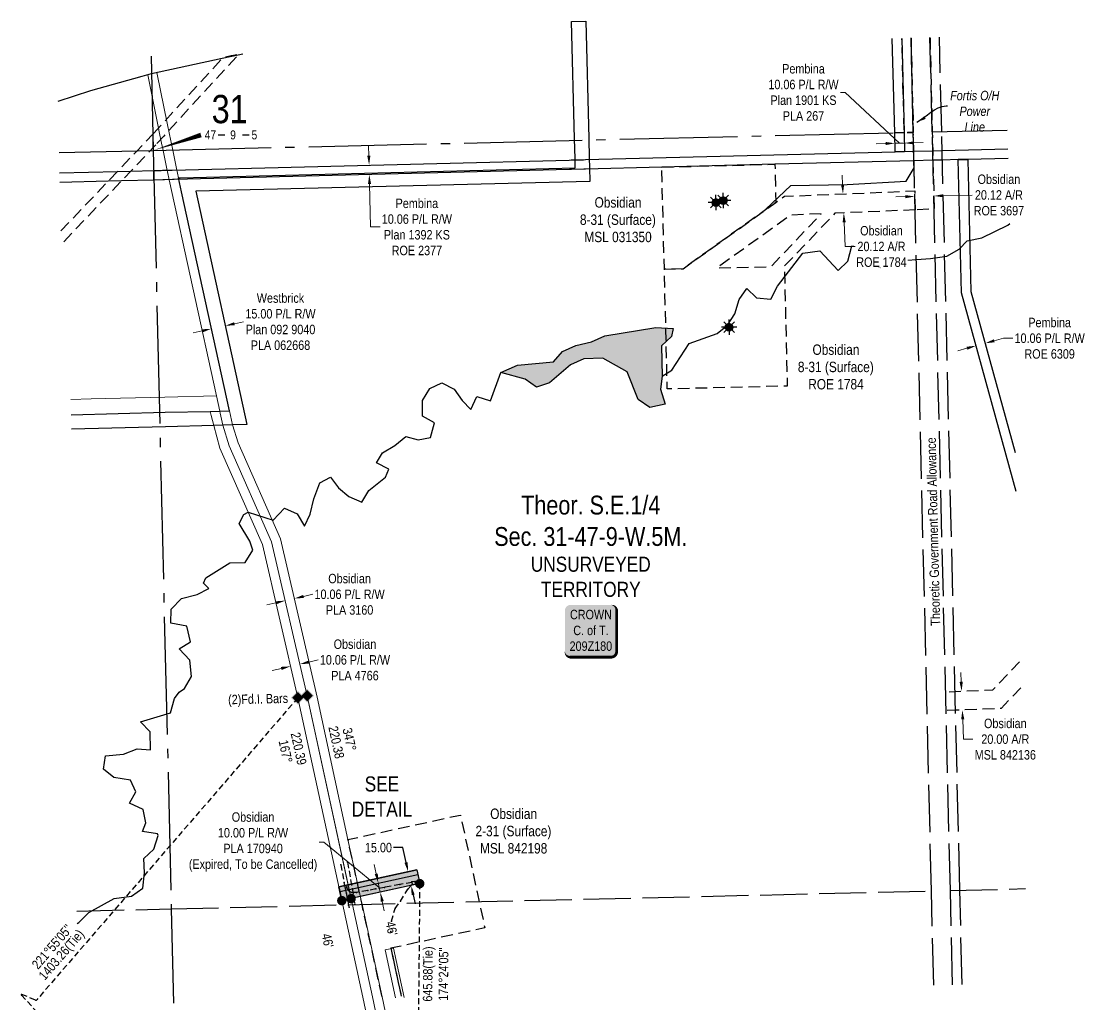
# Model space of a CAD drawing. Extents: x 612193 to 616452, y 5881780 to 5884628.
# Drawn here: x 613290 to 614418, y 5883586 to 5884628 of the extents above; entities that cross this region are included whole.
import ezdxf
from ezdxf.enums import TextEntityAlignment as Align

# ---------------------------------------------------------------- set-up
doc = ezdxf.new("R2010")
doc.units = 0
doc.header["$LTSCALE"] = 5
doc.header["$PDSIZE"] = 0.5
for name, pattern in [('foc-ACCESSROAD', [3.75, 2.5, -1.25]), ('foc-FLOWLINE', [3.75, 2.5, -1.25]), ('foc-QUARTERLINE', [33, 25, -3, 2, -3]), ('foc-TIELINE', [1.875, 1.25, -0.625]), ('foc-UNSURVEYED', [12.5, 10, -2.5]), ('UG_PIPE', [1.875, 1.25, -0.625])]:
    doc.linetypes.add(name, pattern=pattern)
doc.layers.get('Defpoints').update_dxf_attribs({"color": 9})
for name, color, linetype in [('10', 1, 'Continuous'), ('9', 3, 'Continuous'), ('as-building', 7, 'Continuous'), ('AS-OWNER', 7, 'Continuous'), ('AS-PIPE-UG', 44, 'UG_PIPE'), ('AS-POWER', 104, 'foc-POWER'), ('C-AR', 13, 'foc-ACCESSROAD'), ('C-RW', 13, 'Continuous'), ('C-SYMBOL', 7, 'Continuous'), ('C-WS', 13, 'foc-ACCESSROAD'), ('C-WS-S', 8, 'Continuous'), ('DETAIL-T', 7, 'Continuous'), ('F-FLOWLINE', 190, 'foc-FLOWLINE'), ('F-RW', 190, 'Continuous'), ('L-BD', 7, 'Continuous'), ('L-MON', 1, 'Continuous'), ('L-MON-T', 1, 'Continuous'), ('L-QSEC', 8, 'foc-QUARTERLINE'), ('L-ROAD-T', 7, 'Continuous'), ('L-SECLBL', 7, 'Continuous'), ('L-TIE', 7, 'foc-TIELINE'), ('L-TITLEDB', 4, 'Continuous'), ('L-UNS-T', 3, 'Continuous'), ('L-USEC', 7, 'foc-UNSURVEYED'), ('MSPOINT', 7, 'Continuous'), ('P-PROPOSED', 10, 'Continuous'), ('P-PROPOSED-H', 21, 'Continuous'), ('P-TXT', 4, 'Continuous'), ('T-WATER', 160, 'Continuous'), ('T-WATER-H', 133, 'Continuous')]:
    doc.layers.add(name, color=color, linetype=linetype)
doc.layers.add('AS-PIPE-AG', color=7, linetype='Continuous', true_color=0x7d00fa)
for name, color, linetype, lineweight in [('C-AR-T', 13, 'Continuous', 9), ('C-RW-T', 13, 'Continuous', 9), ('C-WS-T', 13, 'Continuous', 9), ('F-RW-T', 190, 'Continuous', 9)]:
    doc.layers.add(name, color=color, linetype=linetype, lineweight=lineweight)
doc.styles.add('100L', font='ARIALN.TTF', dxfattribs={"height": 11})
doc.styles.add('175L', font='ARIALN.TTF', dxfattribs={"height": 20})
doc.styles.add('80', font='ARIALN.TTF', dxfattribs={"height": 10})
doc.styles.add('80CG', font='ARIALN.TTF', dxfattribs={"height": 10})
doc.styles.add('80L', font='ARIALN.TTF', dxfattribs={"height": 10})
doc.styles.add('foc-LtypeFont', font='ARIALN.TTF', dxfattribs={"height": 7.35})
doc.styles.add('SIMPLEX', font='ARIALN.TTF')
doc.styles.get("Standard").update_dxf_attribs({"font": 'ARIALN.TTF'})
doc.linetypes.add('foc-POWER', pattern='A,6,-1,["P",foc-LtypeFont,S=0.2,R=0,X=-0.625,Y=-0.75],-1.24,4', length=12.24)
doc.dimstyles.new('Compass 5 000', dxfattribs={"dimscale": 5, "dimtxt": 9, "dimasz": 2, "dimexe": 0.2, "dimexo": 0.0625, "dimgap": 0.5, "dimtad": 0, "dimtih": 1, "dimtoh": 1, "dimzin": 0, "dimdsep": 46, "dimtxsty": '80CG', "dimcen": 0.1, "dimse1": 1, "dimse2": 1, "dimclrd": 256, "dimclrt": 256, "dimaunit": 1, "dimadec": 4, "dimazin": 0, "dimtfac": 0.06, "dimtofl": 0, "dimtmove": 0, "dimatfit": 1, "dimfxl": 0.2, "dimtolj": 1, "dimtzin": 0, "dimlwd": -1, "dimarcsym": 0})

# ---------------------------------------------------------------- blocks, each defined once
blk = doc.blocks.new('L-SECLBL')
at = {"layer": '9', "color": 7}
for p, q in [((-5.1, -27.8), (-12.3, -27.8)), ((20.7, -27.8), (13.5, -27.8))]:
    blk.add_line(p, q, dxfattribs=at)
at = {"layer": '10', "color": 2, "style": 'SIMPLEX'}
blk.add_attdef('SEC', text='', height=30, dxfattribs=at).set_placement((0, 0), align=Align.MIDDLE)
at = {"layer": '10', "color": 5, "style": '80L'}
blk.add_attdef('RGE', text='', height=9.5, dxfattribs=at).set_placement((3.6, -27.4), align=Align.MIDDLE_CENTER)
blk.add_attdef('TWP', text='', height=9.5, dxfattribs=at).set_placement((-14.4, -27.4), align=Align.MIDDLE_RIGHT)
blk.add_attdef('MER', text='', height=9.5, dxfattribs=at).set_placement((23.2, -27.4), align=Align.MIDDLE_LEFT)
blk = doc.blocks.new('*D494')
at = {"layer": 'C-AR-T', "transparency": 16777216}
for p, q in [((614286.9, 5883927.3), (614286.5, 5883937.3)), ((614288.6, 5883887.3), (614289.4, 5883866.4)), ((614289.4, 5883866.4), (614299.4, 5883866.4))]:
    blk.add_line(p, q, dxfattribs=at)
for points in [[(614288.6, 5883927.4), (614285.2, 5883927.2), (614287.3, 5883917.3)], [(614290.2, 5883887.4), (614286.9, 5883887.3), (614288.1, 5883897.3)]]:
    blk.add_solid(points, dxfattribs=at)
at = {"layer": 'Defpoints', "color": 0, "transparency": 16777216}
for p in [(614300.8, 5883917.9), (614288.1, 5883897.3), (614301.6, 5883897.9)]:
    blk.add_point(p, dxfattribs=at)
at = {"layer": 'C-AR-T', "transparency": 16777216, "insert": (614333.7, 5883866.4), "char_height": 10, "attachment_point": 5, "style": '80CG', "bg_fill": 3, "box_fill_scale": 1.1, "bg_fill_color": 256, "bg_fill_true_color": 13158600, "bg_fill_transparency": 0}
blk.add_mtext('\\A1;Obsidian\\P20.00 A/R\\PMSL 842136', dxfattribs=at)
blk = doc.blocks.new('*D495')
at = {"layer": 'C-AR-T', "transparency": 16777216}
for p, q in [((614161.1, 5884455), (614160.6, 5884465)), ((614162.7, 5884414.9), (614163.8, 5884389.2)), ((614163.8, 5884389.2), (614173.8, 5884389.2))]:
    blk.add_line(p, q, dxfattribs=at)
for points in [[(614162.7, 5884455.1), (614159.4, 5884454.9), (614161.5, 5884445)], [(614164.4, 5884415), (614161.1, 5884414.8), (614162.3, 5884424.9)]]:
    blk.add_solid(points, dxfattribs=at)
at = {"layer": 'Defpoints', "color": 0, "transparency": 16777216}
for p in [(614191.3, 5884446.2), (614162.3, 5884424.9), (614192.1, 5884426.1)]:
    blk.add_point(p, dxfattribs=at)
at = {"layer": 'C-AR-T', "transparency": 16777216, "insert": (614202.3, 5884389.2), "char_height": 10, "attachment_point": 5, "style": '80CG', "bg_fill": 3, "box_fill_scale": 1.1, "bg_fill_color": 256, "bg_fill_true_color": 13158600, "bg_fill_transparency": 0}
blk.add_mtext('\\A1;Obsidian\\P20.12 A/R\\PROE 1784', dxfattribs=at)
blk = doc.blocks.new('*D496')
at = {"layer": 'C-AR-T', "transparency": 16777216}
for p, q in [((614267.8, 5884443), (614298.4, 5884443.8)), ((614227.7, 5884442.1), (614217.7, 5884441.8))]:
    blk.add_line(p, q, dxfattribs=at)
for points in [[(614227.7, 5884443.7), (614227.7, 5884440.4), (614237.7, 5884442.3)], [(614267.8, 5884444.7), (614267.9, 5884441.4), (614257.8, 5884442.8)]]:
    blk.add_solid(points, dxfattribs=at)
at = {"layer": 'Defpoints', "color": 0, "transparency": 16777216}
for p in [(614237, 5884470.7), (614257.2, 5884471.1), (614257.8, 5884442.8)]:
    blk.add_point(p, dxfattribs=at)
at = {"layer": 'C-AR-T', "transparency": 16777216, "insert": (614326.9, 5884443.8), "char_height": 10, "attachment_point": 5, "style": '80CG'}
blk.add_mtext('\\A1;Obsidian\\P20.12 A/R\\PROE 3697', dxfattribs=at)
blk = doc.blocks.new('*D497')
at = {"layer": 'C-RW-T', "transparency": 16777216}
for p, q in [((613595, 5883948.2), (613604.7, 5883950.5)), ((613565.7, 5883941.5), (613555.9, 5883939.2))]:
    blk.add_line(p, q, dxfattribs=at)
for points in [[(613594.6, 5883949.8), (613595.3, 5883946.6), (613585.2, 5883946)], [(613565.3, 5883943.1), (613566, 5883939.8), (613575.4, 5883943.7)]]:
    blk.add_solid(points, dxfattribs=at)
at = {"layer": 'Defpoints', "color": 0, "transparency": 16777216}
for p in [(613585.2, 5883946.3), (613575.4, 5883944), (613585.2, 5883946)]:
    blk.add_point(p, dxfattribs=at)
at = {"layer": 'C-RW-T', "transparency": 16777216, "insert": (613643.8, 5883950.5), "char_height": 10, "attachment_point": 5, "style": '80CG'}
blk.add_mtext('\\A1;Obsidian\\P10.06 P/L R/W\\PPLA 4766', dxfattribs=at)
blk = doc.blocks.new('*D498')
at = {"layer": 'C-RW-T', "transparency": 16777216}
for p, q in [((613589.2, 5884017.9), (613599, 5884020.1)), ((613559.9, 5884011.1), (613550.2, 5884008.9))]:
    blk.add_line(p, q, dxfattribs=at)
for points in [[(613588.9, 5884019.5), (613589.6, 5884016.3), (613579.5, 5884015.6)], [(613559.6, 5884012.7), (613560.3, 5884009.5), (613569.7, 5884013.4)]]:
    blk.add_solid(points, dxfattribs=at)
at = {"layer": 'Defpoints', "color": 0, "transparency": 16777216}
for p in [(613579.5, 5884015.6), (613572, 5884003.5), (613581.8, 5884005.7)]:
    blk.add_point(p, dxfattribs=at)
at = {"layer": 'C-RW-T', "transparency": 16777216, "insert": (613638.1, 5884020.1), "char_height": 10, "attachment_point": 5, "style": '80CG'}
blk.add_mtext('\\A1;Obsidian\\P10.06 P/L R/W\\PPLA 3160', dxfattribs=at)
blk = doc.blocks.new('*D499')
at = {"layer": 'C-RW-T', "transparency": 16777216}
for p, q in [((613610.7, 5883757.3), (613605.7, 5883757.3)), ((613669.6, 5883708.9), (613610.7, 5883757.3)), ((613666.4, 5883723.5), (613664.3, 5883733.3)), ((613670.7, 5883704), (613668.5, 5883713.8)), ((613672.8, 5883694.2), (613674.9, 5883684.4))]:
    blk.add_line(p, q, dxfattribs=at)
for points in [[(613668, 5883723.9), (613664.8, 5883723.2), (613668.5, 5883713.8)], [(613674.4, 5883694.6), (613671.2, 5883693.9), (613670.7, 5883704)]]:
    blk.add_solid(points, dxfattribs=at)
at = {"layer": 'Defpoints', "color": 0, "transparency": 16777216}
for p in [(613668.5, 5883713.8), (613681.6, 5883716.6), (613683.7, 5883706.8)]:
    blk.add_point(p, dxfattribs=at)
at = {"layer": 'C-RW-T', "transparency": 16777216, "insert": (613535.7, 5883757.3), "char_height": 10, "attachment_point": 5, "style": '80CG'}
blk.add_mtext('\\A1;Obsidian\\P10.00 P/L R/W\\PPLA 170940\\P(Expired, To be Cancelled)', dxfattribs=at)
blk = doc.blocks.new('*D500')
at = {"layer": 'Defpoints', "color": 0, "transparency": 16777216}
for p in [(614312.4, 5884286.5), (614312.7, 5884285.4), (614303, 5884282.7)]:
    blk.add_point(p, dxfattribs=at)
at = {"layer": 'F-RW-T', "transparency": 16777216}
for p, q in [((614322, 5884289.2), (614331.6, 5884291.8)), ((614331.6, 5884291.8), (614341.6, 5884291.8)), ((614293, 5884281.2), (614283.4, 5884278.6))]:
    blk.add_line(p, q, dxfattribs=at)
for points in [[(614321.6, 5884290.8), (614322.4, 5884287.6), (614312.4, 5884286.5)], [(614292.6, 5884282.8), (614293.5, 5884279.6), (614302.7, 5884283.9)]]:
    blk.add_solid(points, dxfattribs=at)
at = {"layer": 'F-RW-T', "transparency": 16777216, "insert": (614380.7, 5884291.8), "char_height": 10, "attachment_point": 5, "style": '80CG'}
blk.add_mtext('\\A1;Pembina\\P10.06 P/L R/W\\PROE 6309', dxfattribs=at)
blk = doc.blocks.new('*D501')
at = {"layer": 'Defpoints', "color": 0, "transparency": 16777216}
for p in [(613491.3, 5884303.2), (613505.9, 5884306.4), (613506.2, 5884305.1)]:
    blk.add_point(p, dxfattribs=at)
at = {"layer": 'F-RW-T', "transparency": 16777216}
for p, q in [((613516, 5884307.2), (613525.7, 5884309.4)), ((613481.8, 5884299.7), (613472, 5884297.6))]:
    blk.add_line(p, q, dxfattribs=at)
for points in [[(613515.6, 5884308.8), (613516.3, 5884305.6), (613506.2, 5884305.1)], [(613481.4, 5884301.3), (613482.2, 5884298.1), (613491.6, 5884301.9)]]:
    blk.add_solid(points, dxfattribs=at)
at = {"layer": 'F-RW-T', "transparency": 16777216, "insert": (613564.8, 5884309.4), "char_height": 10, "attachment_point": 5, "style": '80CG'}
blk.add_mtext('\\A1;Westbrick\\P15.00 P/L R/W\\PPlan 092 9040\\PPLA 062668', dxfattribs=at)
blk = doc.blocks.new('*D502')
at = {"layer": 'Defpoints', "color": 0, "transparency": 16777216}
for p in [(614216.6, 5884499.8), (614226.6, 5884500.1), (614216.6, 5884498.7)]:
    blk.add_point(p, dxfattribs=at)
at = {"layer": 'F-RW-T', "transparency": 16777216}
for p, q in [((614163.7, 5884552.7), (614158.7, 5884552.7)), ((614221.6, 5884498.8), (614163.7, 5884552.7)), ((614226.7, 5884498.9), (614216.6, 5884498.7)), ((614236.6, 5884499.1), (614246.6, 5884499.4)), ((614206.6, 5884498.4), (614196.6, 5884498.2))]:
    blk.add_line(p, q, dxfattribs=at)
for points in [[(614206.6, 5884500.1), (614206.6, 5884496.8), (614216.6, 5884498.7)], [(614236.6, 5884500.8), (614236.7, 5884497.5), (614226.7, 5884498.9)]]:
    blk.add_solid(points, dxfattribs=at)
at = {"layer": 'F-RW-T', "transparency": 16777216, "insert": (614119.6, 5884552.7), "char_height": 10, "attachment_point": 5, "style": '80CG'}
blk.add_mtext('\\A1;Pembina\\P10.06 P/L R/W\\PPlan 1901 KS\\PPLA 267', dxfattribs=at)
blk = doc.blocks.new('*D503')
at = {"layer": 'Defpoints', "color": 0, "transparency": 16777216}
for p in [(613659, 5884465.5), (613659.3, 5884475.6), (613659.5, 5884465.5)]:
    blk.add_point(p, dxfattribs=at)
at = {"layer": 'F-RW-T', "transparency": 16777216}
for p, q in [((613658.5, 5884485.6), (613658.3, 5884495.5)), ((613659.3, 5884455.5), (613660.4, 5884409.9)), ((613660.4, 5884409.9), (613670.4, 5884409.9))]:
    blk.add_line(p, q, dxfattribs=at)
for points in [[(613660.2, 5884485.6), (613656.8, 5884485.5), (613658.8, 5884475.6)], [(613660.9, 5884455.6), (613657.6, 5884455.5), (613659, 5884465.5)]]:
    blk.add_solid(points, dxfattribs=at)
at = {"layer": 'F-RW-T', "transparency": 16777216, "insert": (613709.5, 5884409.9), "char_height": 10, "attachment_point": 5, "style": '80CG'}
blk.add_mtext('\\A1;Pembina\\P10.06 P/L R/W\\PPlan 1392 KS\\PROE 2377', dxfattribs=at)
blk = doc.blocks.new('*U493')
h = blk.add_hatch(color=255)
edge = h.paths.add_edge_path()
edge.add_line((-21.5, -28.5), (21.5, -28.5))
edge.add_arc((21.5, -22.5), 6, 270, 360)
edge.add_line((27.5, -22.5), (27.5, 21))
edge.add_arc((21.5, 21), 6, 0, 90)
edge.add_line((21.5, 27), (-21.5, 27))
edge.add_arc((-21.5, 21), 6, 90, 180)
edge.add_line((-27.5, 21), (-27.5, -22.5))
edge.add_arc((-21.5, -22.5), 6, 180, 270)
at = {"color": 14, "flags": 128}
blk.add_lwpolyline([(-21.5, -28.5, 3, 3, 0), (21.5, -28.5, 3, 3, 0.414214), (27.5, -22.5, 3, 3, 0), (27.5, 21, 3, 0, 0.414214), (21.5, 27, 0, 0, 0), (-21.5, 27, 0, 0, 0.414214), (-27.5, 21, 0, 0, 0), (-27.5, -22.5, 0, 3, 0.414214)], format="xyseb", close=True, dxfattribs=at)
at = {"color": 14, "style": '80'}
blk.add_attdef('ENTER_TEXT_001', (-26.8, -4.9), '', height=10, dxfattribs=at)
blk = doc.blocks.new('GAS')
h = blk.add_hatch(color=255)
h.dxf.hatch_style = 1
edge = h.paths.add_edge_path()
edge.add_arc((0, 0), 0.9, 0, 360)
for p, q in [((-0.81, 0), (-1.62, 0)), ((-0.57, 0.57), (-1.14, 1.14)), ((0, 0.81), (0, 1.62)), ((0.57, 0.57), (1.14, 1.14)), ((1.62, 0), (0.81, 0)), ((-0.57, -0.57), (-1.14, -1.14)), ((0, -0.81), (0, -1.62)), ((1.14, -1.14), (0.57, -0.57))]:
    blk.add_line(p, q)
blk.add_circle((0, 0), 0.8)
blk = doc.blocks.new('PLIA')
at = {"color": 255, "const_width": 1}
blk.add_lwpolyline([(-0.5, 0, 1), (0.5, 0, 1)], format="xyb", close=True, dxfattribs=at)
blk = doc.blocks.new('PLIAA')
blk.add_blockref('PLIA', (0, 0))
blk = doc.blocks.new('PLIB')
at = {"color": 1}
blk.add_circle((0, 0), 0.8, dxfattribs=at)
blk = doc.blocks.new('PLIBB')
blk.add_blockref('PLIB', (0, 0))
blk = doc.blocks.new('PLICC')
for name in ['PLIAA', 'PLIBB']:
    blk.add_blockref(name, (0, 0))
blk = doc.blocks.new('PLI')
blk.add_blockref('PLICC', (0, 0))
blk = doc.blocks.new('SMONA')
blk.add_hatch(color=255).paths.add_polyline_path([(0, -1.49), (1.49, 0), (0, 1.49), (-1.49, 0)])
blk = doc.blocks.new('SMONAA')
blk.add_blockref('SMONA', (0, 0))
blk = doc.blocks.new('SMONB')
at = {"color": 1}
blk.add_solid([(0, 1.2), (1.2, 0), (-1.2, 0), (0, -1.2)], dxfattribs=at)
blk = doc.blocks.new('SMONBB')
blk.add_blockref('SMONB', (0, 0))
blk = doc.blocks.new('SMONCC')
for name in ['SMONAA', 'SMONBB']:
    blk.add_blockref(name, (0, 0))
blk = doc.blocks.new('FDIBAR')
blk.add_blockref('SMONCC', (0, 0))
blk = doc.blocks.new('*D510')
at = {"layer": 'Defpoints', "color": 0, "transparency": 16777216}
for p in [(613700.2, 5883725.8), (613703.6, 5883726.5), (613706.8, 5883711.9)]:
    blk.add_point(p, dxfattribs=at)
at = {"layer": 'P-TXT', "transparency": 16777216}
for p, q in [((613694.6, 5883751.3), (613684.6, 5883751.3)), ((613698.1, 5883735.5), (613694.6, 5883751.3)), ((613705.5, 5883701.3), (613707.7, 5883691.6))]:
    blk.add_line(p, q, dxfattribs=at)
for points in [[(613699.7, 5883735.9), (613696.4, 5883735.2), (613700.2, 5883725.8)], [(613707.1, 5883701.7), (613703.9, 5883701), (613703.4, 5883711.1)]]:
    blk.add_solid(points, dxfattribs=at)
at = {"layer": 'P-TXT', "transparency": 16777216, "insert": (613668.7, 5883751.3), "char_height": 10, "attachment_point": 5, "style": '80CG'}
blk.add_mtext('\\A1;15.00', dxfattribs=at)

msp = doc.modelspace()

# ---------------------------------------------------------------- hatches: boundary and pattern name
at = {"layer": 'P-PROPOSED-H'}
h = msp.add_hatch(color=256, dxfattribs=at)
h.dxf.hatch_style = 1
h.paths.add_polyline_path([(613626.671, 5883709.729), (613636.5, 5883711.873), (613709.289, 5883727.764), (613712.487, 5883713.115), (613639.696, 5883697.223), (613629.866, 5883695.079)])
at = {"layer": 'T-WATER-H'}
h = msp.add_hatch(color=256, dxfattribs=at)
h.dxf.hatch_style = 1
h.paths.add_polyline_path([(613956.669, 5884218.377), (613944.145, 5884226.756), (613932.657, 5884256.072), (613906.784, 5884270.541), (613886.723, 5884270.059), (613872.322, 5884263.666), (613850.142, 5884244.589), (613836.222, 5884240), (613824.287, 5884248.572), (613798.617, 5884255.526), (613816.099, 5884263.283), (613854.354, 5884266.879), (613864.031, 5884277.836), (613878.076, 5884284.211), (613894.818, 5884288.057), (613908.867, 5884294.316), (613962.806, 5884303.208), (613981.304, 5884302.158), (613979.475, 5884293.702), (613968.998, 5884283.619), (613969.808, 5884251.477), (613968.061, 5884237.661), (613972.828, 5884221.838)])

# ---------------------------------------------------------------- linework, layer by layer
at = {"layer": 'as-building'}
for p, q in [((613707.832, 5883715.488), (613704.078, 5883715.106)), ((613704.078, 5883715.106), (613704.356, 5883712.079)), ((613704.356, 5883712.079), (613708.099, 5883712.43)), ((613708.099, 5883712.43), (613707.832, 5883715.488))]:
    msp.add_line(p, q, dxfattribs=at)
at = {"layer": 'AS-PIPE-AG'}
for p, q in [((613634.863, 5883702.835), (613632.524, 5883714.21)), ((613633.504, 5883709.444), (613635.055, 5883709.768))]:
    msp.add_line(p, q, dxfattribs=at)
at = {"layer": 'AS-PIPE-UG'}
for p, q in [((613628.734, 5883733.018), (613632.524, 5883714.21)), ((613636.026, 5883735.869), (613643.646, 5883691.19)), ((613691.363, 5883712.191), (613675.051, 5883709.134)), ((613704.097, 5883714.501), (613691.363, 5883712.191)), ((613699.985, 5883707.129), (613704.355, 5883712.066)), ((613637.816, 5883688.277), (613634.863, 5883702.835)), ((613636.15, 5883707.226), (613635.308, 5883708.65)), ((613638.437, 5883704.561), (613636.15, 5883707.226)), ((613640.557, 5883703.753), (613638.437, 5883704.561)), ((613645.284, 5883703.853), (613640.557, 5883703.753)), ((613657.388, 5883705.759), (613645.284, 5883703.853)), ((613665.944, 5883707.488), (613657.388, 5883705.759)), ((613675.051, 5883709.134), (613665.944, 5883707.488)), ((613691.934, 5883694.67), (613699.985, 5883707.129)), ((613686.293, 5883686.605), (613691.934, 5883694.67)), ((613682.606, 5883673.375), (613686.293, 5883686.605))]:
    msp.add_line(p, q, dxfattribs=at)
at = {"layer": 'AS-POWER', "flags": 128}
msp.add_lwpolyline([(614079.686, 5884428.945), (614106.14, 5884453.992), (614166.011, 5884454.92), (614228.666, 5884458.631), (614236.982, 5884472.501), (614236.798, 5884480.171), (614233.691, 5884610.283)], dxfattribs=at)
at = {"layer": 'C-AR'}
msp.add_line((613681.753, 5883644.982), (613693.22, 5883592.066), dxfattribs=at)
at = {"layer": 'C-RW'}
msp.add_lwpolyline([(613639.696, 5883697.223), (613629.862, 5883695.078), (613627.743, 5883704.847), (613637.577, 5883706.992), (613647.41, 5883709.137), (613710.358, 5883722.87), (613712.489, 5883713.103), (613649.528, 5883699.367), (613639.696, 5883697.223)], close=True, dxfattribs=at)
at = {"layer": 'C-RW-T'}
for p, q in [((613652.067, 5883592.682), (613668.414, 5883517.237)), ((613662.314, 5883592.924), (613678.25, 5883519.369)), ((613672.559, 5883593.165), (613688.084, 5883521.499))]:
    msp.add_line(p, q, dxfattribs=at)
for points in [[(613662.314, 5883592.924), (613640.73, 5883692.43), (613640.187, 5883694.936), (613638.068, 5883704.706), (613593.034, 5883912.521), (613555.293, 5884075.74), (613510.249, 5884177.738), (613503.725, 5884199.524), (613500.898, 5884212.373), (613500.431, 5884214.506), (613496.877, 5884230.698), (613446.607, 5884459.868), (613446.238, 5884461.689), (613444.207, 5884471.692), (613439.891, 5884492.96), (613438.681, 5884498.924), (613436.25, 5884510.899), (613435.44, 5884514.89), (613423.972, 5884571.385), (613427.214, 5884572.255), (613433.702, 5884573.983), (613434.083, 5884572.14), (613444.651, 5884520.086), (613447.087, 5884508.091), (613450.11, 5884493.203), (613454.424, 5884471.951), (613456.455, 5884461.947), (613459.66, 5884447.344), (613510.676, 5884214.769), (613513.961, 5884199.794), (613519.864, 5884180.88), (613564.913, 5884078.874), (613603.636, 5883910.932), (613636.387, 5883759.936), (613647.896, 5883706.848), (613650.015, 5883697.078), (613650.977, 5883692.672), (613672.559, 5883593.165)], [(613342.236, 5884226.864), (613363.827, 5884227.422), (613442.205, 5884229.352), (613496.877, 5884230.698), (613500.431, 5884214.506), (613500.9, 5884212.374), (613503.725, 5884199.524), (613510.248, 5884177.738), (613555.293, 5884075.74), (613593.034, 5883912.521), (613640.73, 5883692.431), (613662.314, 5883592.924)], [(613652.067, 5883592.682), (613630.483, 5883692.19), (613583.198, 5883910.382), (613545.579, 5884073.04), (613500.536, 5884175.035), (613494.045, 5884199.275), (613491.176, 5884209.99), (613490.245, 5884214.239), (613442.587, 5884213.231), (613342.623, 5884210.536)], [(613686.791, 5883591.915), (613675.726, 5883642.833), (613684.522, 5883644.722), (613695.951, 5883592.131)]]:
    msp.add_lwpolyline(points, dxfattribs=at)
at = {"layer": 'C-WS', "flags": 128}
for points in [[(614253.801, 5884610.761), (614256.204, 5884510.802), (614256.684, 5884490.733), (614256.924, 5884480.682), (614258.161, 5884428.867), (614238.043, 5884428.032), (614237.563, 5884448.16), (614236.798, 5884480.171), (614236.559, 5884490.222), (614236.079, 5884510.311), (614233.691, 5884610.283)], [(613331.846, 5884405.726), (613381.991, 5884458.484), (613391.785, 5884468.788), (613412.631, 5884490.727), (613429.441, 5884508.404), (613429.779, 5884494.153), (613426.844, 5884491.067), (613406.015, 5884469.149), (613396.221, 5884458.845), (613332.184, 5884391.47)], [(614350.179, 5883920.953), (614329.246, 5883899.032), (614280.894, 5883897.029), (614270.869, 5883896.614), (614270.391, 5883916.622), (614280.416, 5883917.038), (614320.351, 5883918.692), (614349.504, 5883949.221)], [(613672.548, 5883593.165), (613650.957, 5883692.671), (613636.387, 5883759.935), (613753.7, 5883785.506), (613755.656, 5883785.93), (613775.21, 5883695.594), (613781.581, 5883666.167), (613690.633, 5883646.451), (613681.837, 5883644.562), (613692.903, 5883593.644)]]:
    msp.add_lwpolyline(points, dxfattribs=at)
for points in [[(613432.569, 5884497.195), (613429.779, 5884494.153), (613429.441, 5884508.404), (613430.138, 5884509.17), (613438.54, 5884518.357), (613504.045, 5884589.997), (613512.404, 5884591.716), (613513.05, 5884591.847), (613520.775, 5884593.38), (613440.975, 5884506.361), (613432.569, 5884497.195)], [(613969.274, 5884473.371), (614089.324, 5884476.422), (614090.327, 5884435.944), (613991.876, 5884365.589), (613972.021, 5884365.109), (613969.274, 5884473.371)], [(614238.043, 5884428.032), (614152.962, 5884424.499), (614099.304, 5884368.184), (614102.375, 5884241.051), (613975.091, 5884237.976), (613972.021, 5884365.109), (613991.876, 5884365.589), (614090.327, 5884435.944), (614099.394, 5884442.424), (614237.563, 5884448.16), (614238.043, 5884428.032)], [(614138.486, 5884423.898), (614106.22, 5884422.56), (614027.71, 5884366.454), (614085.073, 5884367.84), (614138.486, 5884423.898)]]:
    msp.add_lwpolyline(points, close=True, dxfattribs=at)
at = {"layer": 'F-FLOWLINE', "flags": 128}
msp.add_lwpolyline([(614233.691, 5884610.283), (614236.079, 5884510.311), (614226.387, 5884510.079), (614224.042, 5884610.053)], dxfattribs=at)
at = {"layer": 'F-RW'}
for points in [[(613342.623, 5884210.536), (613442.587, 5884213.231), (613490.245, 5884214.239), (613500.431, 5884214.506), (613510.676, 5884214.769), (613459.659, 5884447.344), (613456.455, 5884461.947), (613458.254, 5884461.992), (613877.47, 5884472.62), (613877.221, 5884482.663), (613876.707, 5884503.332), (613873.613, 5884627.982), (613888.792, 5884628.178), (613891.808, 5884503.691), (613892.308, 5884483.046), (613892.551, 5884472.994), (613892.91, 5884458.192), (613474.934, 5884447.734), (613529.208, 5884200.186), (613513.962, 5884199.791), (613503.725, 5884199.524), (613494.045, 5884199.275), (613442.949, 5884197.96), (613342.982, 5884195.388)], [(614224.042, 5884610.053), (614226.387, 5884510.079), (614216.337, 5884509.84), (614213.685, 5884609.807)], [(614336.766, 5884482.707), (614293.899, 5884481.619), (614283.847, 5884481.365), (614266.952, 5884480.936), (614256.924, 5884480.682), (614236.798, 5884480.171), (614089.324, 5884476.422), (613969.274, 5884473.371), (613888.454, 5884471.317), (613886.44, 5884471.265), (613873.455, 5884470.937), (613871.359, 5884470.891), (613452.142, 5884460.263), (613450.344, 5884460.218), (613441.895, 5884460.005), (613440.127, 5884459.96), (613430.595, 5884459.717), (613430.356, 5884469.767), (613438.096, 5884469.963), (613439.703, 5884470.004), (613448.313, 5884470.222), (613449.951, 5884470.264), (613871.109, 5884480.934), (613873.199, 5884480.987), (613886.196, 5884481.317), (613888.197, 5884481.368), (614216.812, 5884489.72), (614226.861, 5884489.976), (614236.558, 5884490.222), (614256.684, 5884490.733), (614266.712, 5884490.987), (614336.526, 5884492.759)], [(614345.205, 5884129.266), (614287.241, 5884339.884), (614283.847, 5884481.365), (614293.899, 5884481.619), (614297.263, 5884341.364), (614344.214, 5884170.764)], [(613330.389, 5884467.232), (613391.785, 5884468.788), (613406.015, 5884469.149), (613430.356, 5884469.767), (613430.595, 5884459.717), (613396.221, 5884458.845), (613381.991, 5884458.484), (613330.627, 5884457.181)]]:
    msp.add_lwpolyline(points, dxfattribs=at)
msp.add_lwpolyline([(614226.861, 5884489.976), (614216.812, 5884489.72), (614216.337, 5884509.84), (614226.387, 5884510.079), (614226.861, 5884489.976)], close=True, dxfattribs=at)
at = {"layer": 'L-QSEC'}
for p, q in [((613427.483, 5884591.052), (613429.85, 5884491.138)), ((613429.85, 5884491.138), (614236.079, 5884510.311)), ((614256.185, 5884510.801), (614335.681, 5884512.738)), ((613329.879, 5884488.761), (613429.85, 5884491.138)), ((613429.85, 5884491.138), (613448.919, 5883686.34)), ((613448.919, 5883686.34), (613451.286, 5883586.368))]:
    msp.add_line(p, q, dxfattribs=at)
at = {"layer": 'L-SECLBL', "flags": 128}
msp.add_lwpolyline([(613429.85, 5884491.138, 0, 4.998, 0), (613480.467, 5884507.496, 0, 0, 0)], format="xyseb", dxfattribs=at)
at = {"layer": 'L-TIE'}
for p, q in [((613583.259, 5883910.359), (613306.286, 5883589.849)), ((613712.486, 5883713.351), (613709.152, 5883376.735))]:
    msp.add_line(p, q, dxfattribs=at)
msp.add_lwpolyline([(613306.287, 5883589.849, -0.3461516), (613304.769, 5883589.555), (613290.509, 5883595.601, 0.77257477), (613289.942, 5883594.817), (613311.208, 5883571.662, -0.77257477), (613310.641, 5883570.878), (613296.381, 5883576.925, 0.3461516), (613294.864, 5883576.631)], format="xyb", dxfattribs=at)
at = {"layer": 'L-TITLEDB', "flags": 128}
msp.add_lwpolyline([(613524.956, 5884593.428), (613519.79, 5884592.305), (613502.774, 5884588.608), (613427.927, 5884572.342), (613427.591, 5884572.252), (613417.872, 5884569.59), (613363.225, 5884554.347), (613328.589, 5884543.196)], dxfattribs=at)
at = {"layer": 'L-USEC'}
for p, q in [((614236.079, 5884510.311), (614233.684, 5884610.584)), ((614256.185, 5884510.791), (614253.79, 5884611.072)), ((614266.238, 5884511.032), (614263.843, 5884611.315)), ((614255.299, 5883705.332), (614236.079, 5884510.311)), ((614275.405, 5883705.812), (614256.185, 5884510.791)), ((614285.458, 5883706.052), (614266.238, 5884511.031)), ((613448.919, 5883686.34), (614255.299, 5883705.332)), ((614257.685, 5883605.361), (614255.299, 5883705.332)), ((614275.405, 5883705.827), (614355.269, 5883707.79)), ((614277.792, 5883605.835), (614275.405, 5883705.812)), ((614287.845, 5883606.072), (614285.458, 5883706.052)), ((613348.946, 5883683.986), (613448.919, 5883686.34))]:
    msp.add_line(p, q, dxfattribs=at)
at = {"layer": 'MSPOINT'}
for p in [(613628.734, 5883733.018, 911.831), (613636.026, 5883735.869, 912.365), (613632.524, 5883714.21, 911.554), (613633.504, 5883709.444, 911.597), (613635.055, 5883709.768, 911.707), (613691.363, 5883712.191, 915.343), (613704.078, 5883715.106, 916.077), (613704.097, 5883714.501, 916.008), (613704.355, 5883712.066, 915.947), (613704.356, 5883712.079, 915.992), (613707.832, 5883715.488, 916.095), (613708.099, 5883712.43, 916.009), (613712.487, 5883713.115, 915.923), (613712.488, 5883713.104, 909.761), (613634.863, 5883702.835, 911.445), (613635.308, 5883708.65, 911.623), (613636.15, 5883707.226, 911.677), (613638.437, 5883704.561, 911.673), (613640.557, 5883703.753, 911.892), (613645.284, 5883703.853, 912.152), (613657.388, 5883705.759, 912.782), (613665.944, 5883707.488, 913.764), (613675.051, 5883709.134, 915.103), (613699.985, 5883707.129, 915.55), (613629.862, 5883695.078, 911.331), (613629.866, 5883695.079, 909.761), (613637.816, 5883688.277, 911.785), (613639.688, 5883697.213, 911.755), (613639.689, 5883697.222, 909.761), (613643.646, 5883691.19, 911.902), (613691.934, 5883694.67, 915.29), (613686.293, 5883686.605, 915.295), (613682.606, 5883673.375, 915.194), (613681.814, 5883662.334, 915.014)]:
    msp.add_point(p, dxfattribs=at)
at = {"layer": 'P-PROPOSED'}
for p, q in [((613709.289, 5883727.764), (613626.681, 5883709.731)), ((613709.289, 5883727.764), (613712.487, 5883713.115)), ((613626.681, 5883709.731), (613629.862, 5883695.078)), ((613712.487, 5883713.115), (613629.862, 5883695.078))]:
    msp.add_line(p, q, dxfattribs=at)
at = {"layer": 'P-PROPOSED', "flags": 128}
msp.add_lwpolyline([(613626.671, 5883709.729), (613636.5, 5883711.873), (613709.289, 5883727.764), (613712.487, 5883713.115), (613639.696, 5883697.223), (613629.866, 5883695.079)], close=True, dxfattribs=at)
at = {"layer": 'T-WATER', "flags": 128}
for points in [[(613969.808, 5884251.477), (613979.808, 5884257.805), (613998.406, 5884286.231), (614027.925, 5884297.01), (614038.981, 5884305.687), (614046.896, 5884317.78), (614051.318, 5884333.105), (614059.429, 5884344.668), (614069.732, 5884334.85), (614085.03, 5884333.286), (614091.942, 5884347.015), (614118.936, 5884382.257), (614136.971, 5884384.711), (614156.553, 5884363.561), (614166.672, 5884373.689), (614170.894, 5884389.723), (614182.256, 5884388.284), (614188.64, 5884374.115), (614188.845, 5884369.3), (614200.835, 5884366.798), (614214.925, 5884373.661), (614254.341, 5884376.273), (614271.534, 5884379.001), (614284.776, 5884386.31), (614293.387, 5884395.086), (614308.894, 5884398.416), (614336.488, 5884411.752), (614338.42, 5884413.44)], [(613349.259, 5883670.781), (613350.84, 5883671.878), (613361.42, 5883682.502), (613388.253, 5883697.429), (613406.651, 5883699.714), (613418.661, 5883708.355), (613420.558, 5883724.439), (613419.678, 5883739.78), (613430.458, 5883749.696), (613435.021, 5883764.307), (613434.253, 5883766.075), (613418.334, 5883768.511), (613422.112, 5883777.56), (613419.121, 5883791.766), (613404.563, 5883798.478), (613411.346, 5883810.537), (613405.726, 5883823.055), (613387.957, 5883825.619), (613376.965, 5883834.521), (613379.22, 5883848.646), (613398.405, 5883850.478), (613412.942, 5883856.336), (613426.741, 5883855.087), (613426.522, 5883874.199), (613416.434, 5883884.737), (613448.077, 5883894.21), (613452.494, 5883909.715), (613457.243, 5883916.172), (613463.074, 5883920.339), (613470.496, 5883933.011), (613468.545, 5883950.29), (613457.404, 5883962.165), (613469.325, 5883969.794), (613465.374, 5883986.235), (613448.356, 5883989.535), (613448.921, 5884004.385), (613459.902, 5884015.554), (613476.513, 5884019.81), (613488.707, 5884026.312), (613483.002, 5884031.802), (613485.745, 5884037.603), (613511.055, 5884053.615), (613527.426, 5884053.99), (613535.556, 5884066.865), (613532.224, 5884076.594), (613520.817, 5884095.314), (613525.83, 5884104.876), (613530.467, 5884107.162), (613556.931, 5884098.784), (613569.231, 5884111.667), (613582.404, 5884105.45), (613590.182, 5884092.521), (613596.234, 5884105.153), (613600.093, 5884121.353), (613606.432, 5884138.286), (613617.688, 5884144.281), (613626.371, 5884132.928), (613637.365, 5884123.967), (613651.134, 5884117.77), (613658.677, 5884130.328), (613676.365, 5884144.266), (613679.739, 5884152.886), (613666.61, 5884159.577), (613673.144, 5884170.082), (613686.072, 5884177.916), (613697.872, 5884187.625), (613711.026, 5884184.029), (613723.758, 5884186.559), (613728.178, 5884201.943), (613715.333, 5884209.119), (613715.37, 5884225.625), (613723.379, 5884238.553), (613736.124, 5884244.596), (613749.196, 5884237.783), (613757.365, 5884225.698), (613766.649, 5884216.09), (613773.019, 5884230.042), (613787.579, 5884225.298), (613798.617, 5884255.526)]]:
    msp.add_lwpolyline(points, dxfattribs=at)
at = {"layer": 'T-WATER'}
msp.add_lwpolyline([(613956.669, 5884218.377), (613944.145, 5884226.756), (613932.657, 5884256.072), (613906.784, 5884270.541), (613886.723, 5884270.059), (613872.322, 5884263.666), (613850.142, 5884244.589), (613836.222, 5884240), (613824.287, 5884248.572), (613798.617, 5884255.526), (613816.099, 5884263.283), (613854.354, 5884266.879), (613864.031, 5884277.836), (613878.076, 5884284.211), (613894.818, 5884288.057), (613908.867, 5884294.316), (613962.806, 5884303.208), (613981.304, 5884302.158), (613979.475, 5884293.702), (613968.998, 5884283.619), (613969.808, 5884251.477), (613968.061, 5884237.661), (613972.828, 5884221.838), (613956.669, 5884218.377)], close=True, dxfattribs=at)

# ---------------------------------------------------------------- block references
at = {"layer": 'AS-OWNER'}
ref = msp.add_blockref('*U493', (613893.932, 5883981.902), dxfattribs=dict(at, xscale=0.999611, yscale=0.999611, zscale=0.999611))
ref.add_attrib('ENTER_TEXT_001', 'CROWN', (613871.88, 5883993.67), dxfattribs={"layer": '0', "color": 14, "height": 9.9961, "style": '80'})
ref.add_attrib('ENTER_TEXT_002', 'C. of T.', (613875.375, 5883976.833), dxfattribs={"layer": '0', "color": 14, "height": 9.9961, "style": '80'})
ref.add_attrib('ENTER_TEXT_003', '209Z180', (613871.451, 5883960.132), dxfattribs={"layer": '0', "color": 14, "height": 9.9961, "style": '80'})
at = {"layer": 'C-WS-S', "xscale": 4.998055000000001, "yscale": 4.998055000000001, "zscale": 4.998055000000001}
for p in [(614026.661, 5884435.826), (614034.45, 5884437.903), (614040.66, 5884303.497)]:
    msp.add_blockref('GAS', p, dxfattribs=at)
at = {"layer": 'L-MON'}
for name, p, xscale, yscale, zscale in [('FDIBAR', (613583.198, 5883910.382), 4.99808, 4.99808, 4.99808), ('FDIBAR', (613593.034, 5883912.521), 4.99808, 4.99808, 4.99808), ('PLI', (613712.487, 5883713.115), 5, 5, 5), ('PLI', (613629.866, 5883695.079), 5, 5, 5), ('PLI', (613639.696, 5883697.223), 5, 5, 5)]:
    msp.add_blockref(name, p, dxfattribs=dict(at, xscale=xscale, yscale=yscale, zscale=zscale))
at = {"layer": 'L-SECLBL', "color": 3, "xscale": 0.999611, "yscale": 0.999611, "zscale": 0.999611}
msp.add_blockref('L-SECLBL', (613510.895, 5884535.012), dxfattribs=at).add_auto_attribs({'SEC': '31', 'TWP': '47', 'RGE': '9', 'MER': '5'})

# ---------------------------------------------------------------- texts
at = {"layer": 'AS-POWER', "insert": (614301.274, 5884532.615), "char_height": 9.99611, "width": 57.09688, "attachment_point": 5, "style": '80CG'}
msp.add_mtext('\\A1;{\\fArial Narrow|b0|i1|c0|p34;Fortis O/H Power Line}', dxfattribs=at)
at = {"layer": 'C-SYMBOL', "color": 3, "insert": (613893.932, 5884124.807), "char_height": 19.99222, "width": 203.16323, "attachment_point": 2, "style": '175L'}
msp.add_mtext('Theor. S.E.1/4\\PSec. 31-47-9-W.5M.', dxfattribs=at)
at = {"layer": 'C-WS-T', "char_height": 10.99572, "attachment_point": 1, "style": '100L'}
for s, insert in [('\\pi15.844;Obsidian\\P\\pi0.32178;8-31 (Surface)\\P\\pi5.0058;MSL 031350', (613882.139, 5884441.465)), ('\\pi15.844;Obsidian\\P\\pi0.32178;8-31 (Surface)\\P\\pi11.329;ROE 1784', (614113.304, 5884285.223)), ('\\pi15.844;Obsidian\\P\\pi0.24678;2-31 (Surface)\\P\\pi4.9796;MSL 842198', (613771.42, 5883792.758))]:
    msp.add_mtext_dynamic_manual_height_columns(s, width=79.88626, gutter_width=55, heights=[0], dxfattribs=dict(at, insert=insert))
at = {"layer": 'DETAIL-T', "color": 3, "insert": (613672.438, 5883805.567), "char_height": 16, "width": 63.63613, "attachment_point": 5, "style": '80CG'}
msp.add_mtext('SEE\\PDETAIL', dxfattribs=at)
at = {"layer": 'L-BD'}
for s, p in [('220.38', (613624.105, 5883863.112)), ('220.39', (613584.124, 5883856.38)), ('347°', (613638.026, 5883866.129)), ('167°', (613570.203, 5883853.363)), ("46'", (613682.621, 5883665.517)), ("46'", (613614.798, 5883652.751))]:
    msp.add_text(s, height=9.9962, rotation=282.227552, dxfattribs=at).set_placement(p, align=Align.MIDDLE_CENTER)
at = {"layer": 'L-BD', "style": '80L'}
for s, p in [("221°55'05''", (613322.393, 5883646.208)), ('1403.26(Tie)', (613333.171, 5883636.895))]:
    msp.add_text(s, height=9.99616, rotation=49.1677, dxfattribs=at).set_placement(p, align=Align.MIDDLE)
at = {"layer": 'L-BD', "insert": (613716.032, 5883617.259), "char_height": 9.99616, "width": 32.69655, "attachment_point": 2, "rotation": 89.432455}
msp.add_mtext('645.88(Tie)\\P174°24\'05" ', dxfattribs=at)
at = {"layer": 'L-MON-T', "style": '80L'}
msp.add_text('(2)Fd.I. Bars', height=9.99616, rotation=1.349183, dxfattribs=at).set_placement((613541.07, 5883907.9), align=Align.MIDDLE)
at = {"layer": 'L-ROAD-T', "style": '80L'}
msp.add_text('Theoretic Government Road Allowance', height=9.99611, rotation=91.367752, dxfattribs=at).set_placement((614257.284, 5884086.715), align=Align.MIDDLE_CENTER)
at = {"layer": 'L-UNS-T', "color": 3, "insert": (613893.932, 5884038.606), "char_height": 15.99378, "attachment_point": 5, "style": '80L'}
msp.add_mtext_dynamic_manual_height_columns('UNSURVEYED TERRITORY', width=126.41375, gutter_width=47.5, heights=[0], dxfattribs=at)

# ---------------------------------------------------------------- dimensions: what is measured, and where the dimension line sits
at = {"layer": 'C-RW-T'}
for p1, p2, distance, text, picture, middle in [((613571.967, 5884003.451), (613581.782, 5884005.714), 10.174, 'Obsidian\\P10.06 P/L R/W\\PPLA 3160', '*D498', (613638.07, 5884020.121)), ((613575.351, 5883943.993), (613585.16, 5883946.255), -0.285, 'Obsidian\\P10.06 P/L R/W\\PPLA 4766', '*D497', (613643.798, 5883950.472))]:
    dim = msp.add_aligned_dim(p1=p1, p2=p2, distance=distance, text=text, dimstyle='Compass 5 000', dxfattribs=at)
    dim.commit()
    dim.dimension.update_dxf_attribs({"geometry": picture, "text_midpoint": middle})
dim = msp.add_linear_dim(base=(613668.53, 5883713.751), p1=(613683.698, 5883706.829), p2=(613681.567, 5883716.595), angle=102.306872, text='Obsidian\\P10.00 P/L R/W\\PPLA 170940\\P(Expired, To be Cancelled)', dimstyle='Compass 5 000', override={"dimtmove": 1}, dxfattribs=at)
dim.commit()
dim.dimension.update_dxf_attribs({"geometry": '*D499', "text_midpoint": (613603.16, 5883757.292), "dimtype": 161})
at = {"layer": 'F-RW-T'}
dim = msp.add_linear_dim(base=(614216.601, 5884498.658), p1=(614226.623, 5884500.086), p2=(614216.572, 5884499.849), angle=181.351898, text='Pembina\\P10.06 P/L R/W\\PPlan 1901 KS\\PPLA 267', dimstyle='Compass 5 000', override={"dimtmove": 1}, dxfattribs=at)
dim.commit()
dim.dimension.update_dxf_attribs({"geometry": '*D502', "text_midpoint": (614156.222, 5884552.685), "dimtype": 161})
dim = msp.add_linear_dim(base=(613659.023, 5884465.508), p1=(613659.275, 5884475.567), p2=(613659.529, 5884465.521), angle=271.45225, text='Pembina\\P10.06 P/L R/W\\PPlan 1392 KS\\PROE 2377', dimstyle='Compass 5 000', dxfattribs=at)
dim.commit()
dim.dimension.update_dxf_attribs({"geometry": '*D503', "text_midpoint": (613709.518, 5884409.912), "dimtype": 161})
for p1, p2, distance, text, picture, middle in [((613491.283, 5884303.18), (613505.923, 5884306.389), -1.348, 'Westbrick\\P15.00 P/L R/W\\PPlan 092 9040\\PPLA 062668', '*D501', (613564.834, 5884309.356)), ((614302.975, 5884282.711), (614312.671, 5884285.379), 1.193, 'Pembina\\P10.06 P/L R/W\\PROE 6309', '*D500', (614380.723, 5884291.837))]:
    dim = msp.add_aligned_dim(p1=p1, p2=p2, distance=distance, text=text, dimstyle='Compass 5 000', dxfattribs=at)
    dim.commit()
    dim.dimension.update_dxf_attribs({"geometry": picture, "text_midpoint": middle})
at = {"layer": 'P-TXT'}
dim = msp.add_linear_dim(base=(613700.186, 5883725.777), p1=(613706.834, 5883711.87), p2=(613703.634, 5883726.53), angle=102.315704, text='15.00', dimstyle='Compass 5 000', dxfattribs=at)
dim.commit()
dim.dimension.update_dxf_attribs({"geometry": '*D510', "text_midpoint": (613668.672, 5883751.316), "dimtype": 161})

# ---------------------------------------------------------------- leaders
at = {"layer": 'AS-POWER', "path_type": 1}
msp.add_leader([(614239.716, 5884521.148), (614270.855, 5884538.296), (614272.443, 5884538.296)], dimstyle='Compass 5 000', override={"dimgap": 0.5, "dimtad": 0}, dxfattribs=at)

# ---------------------------------------------------------------- next in the draw order: dimensions: what is measured, and where the dimension line sits
at = {"layer": 'C-AR-T', "color": 5}
for base, p1, p2, angle, text, picture, middle in [((614162.304, 5884424.887), (614191.296, 5884446.239), (614192.131, 5884426.125), 272.377789, 'Obsidian\\P20.12 A/R\\PROE 1784', '*D495', (614202.309, 5884389.199)), ((614288.149, 5883897.33), (614300.751, 5883917.88), (614301.579, 5883897.886), 272.371452, 'Obsidian\\P20.00 A/R\\PMSL 842136', '*D494', (614333.713, 5883866.407))]:
    dim = msp.add_linear_dim(base=base, p1=p1, p2=p2, angle=angle, text=text, dimstyle='Compass 5 000', override={"dimtfill": 1}, dxfattribs=at)
    dim.commit()
    dim.dimension.update_dxf_attribs({"geometry": picture, "text_midpoint": middle, "dimtype": 161})

# ---------------------------------------------------------------- next in the draw order: dimensions: what is measured, and where the dimension line sits
dim = msp.add_linear_dim(base=(614257.828, 5884442.795), p1=(614237.026, 5884470.657), p2=(614257.152, 5884471.137), angle=1.368041, text='Obsidian\\P20.12 A/R\\PROE 3697', dimstyle='Compass 5 000', override={"dimtfill": 0}, dxfattribs=at)
dim.commit()
dim.dimension.update_dxf_attribs({"geometry": '*D496', "text_midpoint": (614326.95, 5884443.764), "dimtype": 161})

doc.saveas('drawing.dxf')
